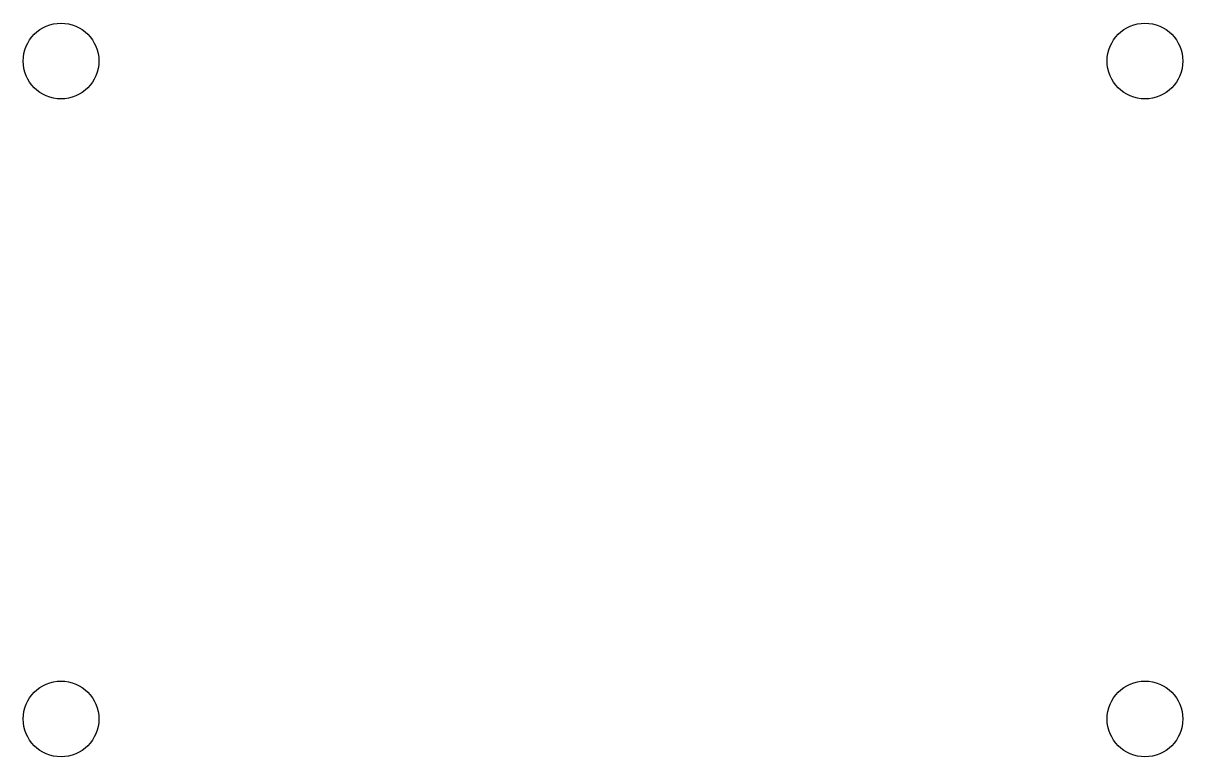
# Model space of a CAD drawing. Extents: x -26.9 to 26.9, y -17 to 17.
import ezdxf

# ---------------------------------------------------------------- set-up
doc = ezdxf.new("R2010")
doc.units = 0
doc.layers.get('0').update_dxf_attribs({"linetype": 'continuous'})

# ---------------------------------------------------------------- blocks, each defined once
blk = doc.blocks.new('SKETCH001')
at = {"color": 7}
for centre in [(-25.135, 15.255), (25.135, 15.255), (-25.135, -15.255), (25.135, -15.255)]:
    blk.add_circle(centre, 1.755, dxfattribs=at)

msp = doc.modelspace()

# ---------------------------------------------------------------- block references
at = {"color": 7}
msp.add_blockref('SKETCH001', (0, 0), dxfattribs=at)

doc.saveas('drawing.dxf')
